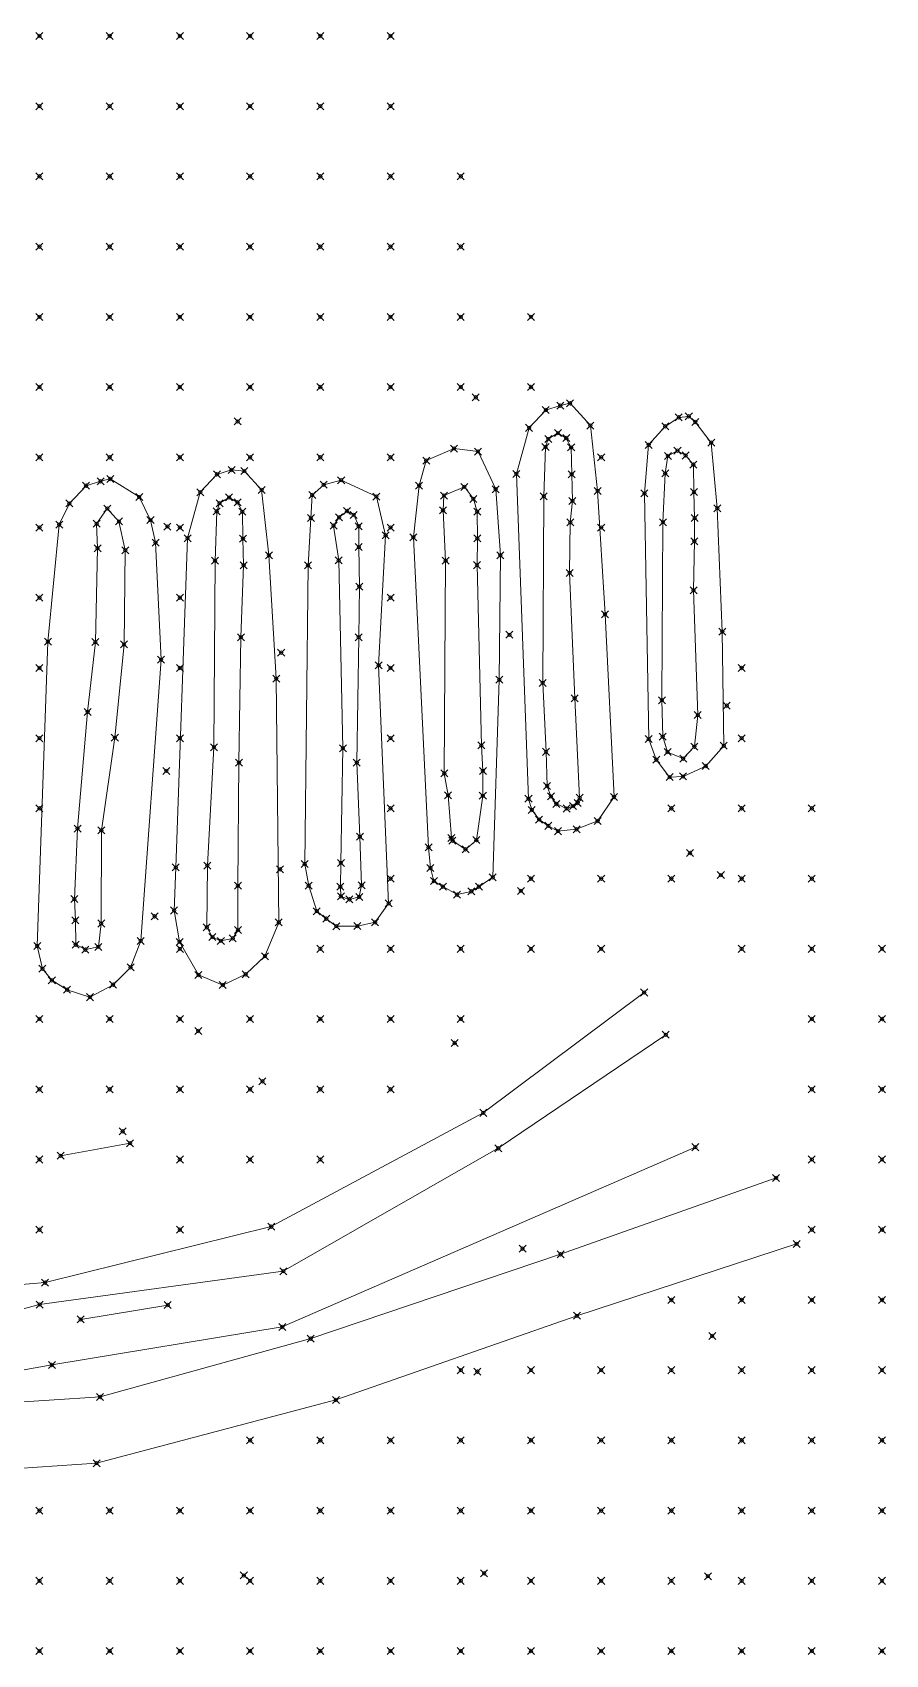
# Model space of a CAD drawing. Header units: metres. Extents: x 441556 to 446409, y 432338 to 461058.
# Drawn here: x 443483.4 to 443519.8, y 448476.8 to 448546.1 of the extents above; entities that cross this region are included whole.
import ezdxf

# ---------------------------------------------------------------- set-up
doc = ezdxf.new("R2010")
doc.units = ezdxf.units.M
doc.header["$MEASUREMENT"] = 0
doc.header["$PDMODE"] = 35
doc.header["$PDSIZE"] = 0.15
for name, color, linetype, lineweight in [('DTM-BRE-RevN_GRP_Bazin jos', 2, 'Continuous', 0), ('DTM-BRE-RevN_GRP_Bazin sus', 2, 'Continuous', 0), ('DTM-BRE-RevN_GRP_DRUM PIATRA', 2, 'Continuous', 0), ('DTM-BRE-RevN_GRP_FIRUL APEI', 2, 'Continuous', 0), ('DTM-BRE-RevN_GRP_POD', 2, 'Continuous', 0), ('DTM-BRE-RevN_GRP_RAU', 2, 'Continuous', 0), ('DTM-BRE-RevN_GRP_TALUZ SUS', 2, 'Continuous', 0), ('DTM-NOK-RevN_LIDAR_co_lidar', 91, 'Continuous', 0), ('DTM-NOK-RevN_RTK', 32, 'Continuous', 0)]:
    doc.layers.add(name, color=color, linetype=linetype, lineweight=lineweight)

msp = doc.modelspace()

# ---------------------------------------------------------------- linework, layer by layer
at = {"layer": 'DTM-BRE-RevN_GRP_Bazin jos'}
for p, q in [((443505.412, 448528.693, 349.812), (443505.822, 448528.94, 349.412)), ((443505.822, 448528.94, 349.412), (443506.181, 448528.731, 349.19)), ((443505.218, 448526.241, 349.71), (443505.292, 448528.346, 349.652)), ((443505.292, 448528.346, 349.652), (443505.412, 448528.693, 349.812)), ((443506.181, 448528.731, 349.19), (443506.388, 448528.328, 348.98)), ((443506.388, 448528.328, 348.98), (443506.413, 448527.182, 349.35)), ((443510.405, 448527.216, 349.167), (443510.52, 448527.966, 349.482)), ((443510.52, 448527.966, 349.482), (443510.93, 448528.187, 349.302)), ((443510.93, 448528.187, 349.302), (443511.283, 448527.984, 349.13)), ((443511.283, 448527.984, 349.13), (443511.608, 448527.59, 348.97)), ((443511.608, 448527.59, 348.97), (443511.634, 448526.421, 349.031)), ((443506.413, 448527.182, 349.35), (443506.442, 448526.045, 349.393)), ((443510.31, 448525.134, 349.239), (443510.405, 448527.216, 349.167)), ((443491.368, 448525.945, 349.212), (443491.778, 448526.191, 349.202)), ((443491.778, 448526.191, 349.202), (443492.137, 448525.983, 349.09)), ((443500.916, 448525.639, 349.222), (443500.956, 448526.274, 349.072)), ((443500.956, 448526.274, 349.072), (443501.828, 448526.645, 348.782)), ((443501.828, 448526.645, 348.782), (443502.212, 448526.131, 348.93)), ((443505.172, 448518.272, 349.38), (443505.218, 448526.241, 349.71)), ((443511.634, 448526.421, 349.031), (443511.662, 448525.309, 349.055)), ((443486.117, 448525.067, 348.69), (443486.573, 448525.719, 348.86)), ((443486.573, 448525.719, 348.86), (443487.072, 448525.167, 348.62)), ((443491.174, 448523.492, 348.81), (443491.248, 448525.598, 349.132)), ((443491.248, 448525.598, 349.132), (443491.368, 448525.945, 349.212)), ((443492.137, 448525.983, 349.09), (443492.344, 448525.579, 348.88)), ((443492.344, 448525.579, 348.88), (443492.369, 448524.434, 348.73)), ((443496.475, 448525.346, 348.862), (443496.815, 448525.613, 348.822)), ((443496.815, 448525.613, 348.822), (443497.098, 448525.449, 348.85)), ((443501.025, 448523.49, 349.03), (443500.916, 448525.639, 349.222)), ((443502.212, 448526.131, 348.93), (443502.375, 448525.585, 349.09)), ((443502.375, 448525.585, 349.09), (443502.38, 448524.44, 348.98)), ((443506.442, 448526.045, 349.393), (443506.349, 448525.125, 349.345)), ((443486.157, 448524.024, 348.61), (443486.117, 448525.067, 348.69)), ((443487.072, 448525.167, 348.62), (443487.34, 448523.939, 348.52)), ((443496.237, 448524.985, 349.002), (443496.475, 448525.346, 348.862)), ((443496.458, 448523.5, 348.66), (443496.237, 448524.985, 349.002)), ((443497.098, 448525.449, 348.85), (443497.311, 448524.96, 348.79)), ((443497.311, 448524.96, 348.79), (443497.316, 448524.071, 348.84)), ((443506.349, 448525.125, 349.345), (443506.323, 448522.97, 348.89)), ((443510.262, 448517.532, 349.61), (443510.31, 448525.134, 349.239)), ((443511.662, 448525.309, 349.055), (443511.651, 448524.321, 349.228)), ((443492.369, 448524.434, 348.73), (443492.398, 448523.296, 348.683)), ((443497.316, 448524.071, 348.84), (443497.34, 448522.385, 348.685)), ((443502.38, 448524.44, 348.98), (443502.369, 448523.3, 349.103)), ((443511.651, 448524.321, 349.228), (443511.615, 448522.228, 349.13)), ((443486.063, 448520.014, 348.39), (443486.157, 448524.024, 348.61)), ((443487.34, 448523.939, 348.52), (443487.289, 448519.913, 348.3)), ((443491.128, 448515.523, 348.36), (443491.174, 448523.492, 348.81)), ((443496.636, 448515.481, 348.48), (443496.458, 448523.5, 348.66)), ((443500.97, 448514.405, 348.807), (443501.025, 448523.49, 349.03)), ((443492.398, 448523.296, 348.683), (443492.279, 448520.222, 348.51)), ((443502.369, 448523.3, 349.103), (443502.554, 448515.598, 348.701)), ((443506.323, 448522.97, 348.89), (443506.539, 448517.614, 348.695)), ((443497.34, 448522.385, 348.685), (443497.313, 448520.223, 348.56)), ((443511.615, 448522.228, 349.13), (443511.796, 448516.895, 349.025)), ((443485.731, 448517.031, 348.22), (443486.063, 448520.014, 348.39)), ((443487.289, 448519.913, 348.3), (443486.895, 448515.932, 348.27)), ((443492.279, 448520.222, 348.51), (443492.196, 448514.866, 348.315)), ((443497.313, 448520.223, 348.56), (443497.23, 448514.867, 348.495)), ((443505.316, 448515.327, 349.42), (443505.172, 448518.272, 349.38)), ((443506.539, 448517.614, 348.695), (443506.748, 448513.362, 348.87)), ((443510.297, 448515.976, 349.727), (443510.262, 448517.532, 349.61)), ((443485.301, 448512.05, 348.14), (443485.731, 448517.031, 348.22)), ((443511.796, 448516.895, 349.025), (443511.652, 448515.55, 349.31)), ((443486.895, 448515.932, 348.27), (443486.322, 448511.971, 348.12)), ((443510.506, 448515.318, 349.709), (443510.297, 448515.976, 349.727)), ((443490.847, 448510.469, 348.32), (443491.128, 448515.523, 348.36)), ((443496.55, 448510.585, 348.66), (443496.636, 448515.481, 348.48)), ((443502.554, 448515.598, 348.701), (443502.618, 448514.514, 348.937)), ((443505.362, 448513.87, 349.283), (443505.316, 448515.327, 349.42)), ((443511.175, 448515.036, 349.682), (443510.506, 448515.318, 349.709)), ((443511.652, 448515.55, 349.31), (443511.175, 448515.036, 349.682)), ((443492.196, 448514.866, 348.315), (443492.151, 448509.606, 348.21)), ((443497.23, 448514.867, 348.495), (443497.363, 448511.7, 348.416)), ((443501.132, 448513.471, 349.008), (443500.97, 448514.405, 348.807)), ((443502.618, 448514.514, 348.937), (443502.615, 448513.448, 348.959)), ((443505.522, 448513.421, 349.176), (443505.362, 448513.87, 349.283)), ((443501.274, 448511.65, 348.752), (443501.132, 448513.471, 349.008)), ((443502.615, 448513.448, 348.959), (443502.34, 448511.56, 348.69)), ((443505.757, 448513.102, 349.284), (443505.522, 448513.421, 349.176)), ((443506.193, 448512.906, 349.155), (443505.757, 448513.102, 349.284)), ((443506.469, 448513.008, 348.98), (443506.193, 448512.906, 349.155)), ((443506.664, 448513.145, 348.865), (443506.469, 448513.008, 348.98)), ((443506.748, 448513.362, 348.87), (443506.664, 448513.145, 348.865)), ((443485.168, 448509.035, 348.02), (443485.301, 448512.05, 348.14)), ((443486.322, 448511.971, 348.12), (443486.313, 448507.994, 348)), ((443497.363, 448511.7, 348.416), (443497.437, 448509.626, 348.358)), ((443501.317, 448511.534, 349.098), (443501.274, 448511.65, 348.752)), ((443501.875, 448511.16, 348.658), (443501.317, 448511.534, 349.098)), ((443502.34, 448511.56, 348.69), (443501.875, 448511.16, 348.658)), ((443490.822, 448507.831, 348.313), (443490.847, 448510.469, 348.32)), ((443496.531, 448509.565, 348.513), (443496.55, 448510.585, 348.66)), ((443492.151, 448509.606, 348.21), (443492.154, 448507.713, 348.4)), ((443496.55, 448509.152, 348.546), (443496.531, 448509.565, 348.513)), ((443497.437, 448509.626, 348.358), (443497.334, 448509.128, 348.411)), ((443485.209, 448508.135, 348.06), (443485.168, 448509.035, 348.02)), ((443496.916, 448509.023, 348.652), (443496.55, 448509.152, 348.546)), ((443497.334, 448509.128, 348.411), (443496.916, 448509.023, 348.652)), ((443485.224, 448507.094, 348.08), (443485.209, 448508.135, 348.06)), ((443486.313, 448507.994, 348), (443486.193, 448506.997, 348.22)), ((443491.064, 448507.414, 348.476), (443490.822, 448507.831, 348.313)), ((443492.154, 448507.713, 348.4), (443491.934, 448507.359, 348.483)), ((443485.638, 448506.877, 348.173), (443485.224, 448507.094, 348.08)), ((443486.193, 448506.997, 348.22), (443485.638, 448506.877, 348.173)), ((443491.423, 448507.251, 348.292), (443491.064, 448507.414, 348.476)), ((443491.934, 448507.359, 348.483), (443491.423, 448507.251, 348.292))]:
    msp.add_line(p, q, dxfattribs=at)
at = {"layer": 'DTM-BRE-RevN_GRP_Bazin sus'}
for p, q in [((443504.591, 448529.166, 350.488), (443505.303, 448529.924, 350.498)), ((443505.303, 448529.924, 350.498), (443505.925, 448530.115, 350.461)), ((443505.925, 448530.115, 350.461), (443506.341, 448530.213, 350.411)), ((443506.341, 448530.213, 350.411), (443507.21, 448529.264, 350.135)), ((443510.405, 448529.228, 350.358), (443510.984, 448529.614, 350.301)), ((443510.984, 448529.614, 350.301), (443511.414, 448529.654, 350.281)), ((443511.414, 448529.654, 350.281), (443511.689, 448529.416, 350.385)), ((443504.046, 448527.2, 350.441), (443504.591, 448529.166, 350.488)), ((443507.21, 448529.264, 350.135), (443507.519, 448526.472, 350.129)), ((443509.695, 448528.436, 350.278), (443510.405, 448529.228, 350.358)), ((443511.689, 448529.416, 350.385), (443512.37, 448528.529, 350.235)), ((443500.197, 448527.766, 350.335), (443501.386, 448528.282, 350.127)), ((443501.386, 448528.282, 350.127), (443502.41, 448528.153, 350.292)), ((443509.519, 448526.362, 350.271), (443509.695, 448528.436, 350.278)), ((443512.37, 448528.529, 350.235), (443512.63, 448525.732, 350.289)), ((443499.894, 448526.696, 349.958), (443500.197, 448527.766, 350.335)), ((443502.41, 448528.153, 350.292), (443503.165, 448526.539, 350.215)), ((443485.664, 448526.693, 349.828), (443486.286, 448526.884, 349.921)), ((443486.286, 448526.884, 349.921), (443486.702, 448526.982, 350.011)), ((443486.702, 448526.982, 350.011), (443487.937, 448526.212, 349.955)), ((443490.547, 448526.417, 349.928), (443491.259, 448527.176, 350.058)), ((443491.259, 448527.176, 350.058), (443491.881, 448527.367, 350.151)), ((443491.881, 448527.367, 350.151), (443492.43, 448527.316, 350.205)), ((443492.43, 448527.316, 350.205), (443493.166, 448526.516, 350.105)), ((443495.816, 448526.734, 350.043), (443496.563, 448526.928, 350.243)), ((443496.563, 448526.928, 350.243), (443498.066, 448526.232, 350.305)), ((443504.566, 448513.326, 350.223), (443504.046, 448527.2, 350.441)), ((443484.952, 448525.935, 349.828), (443485.664, 448526.693, 349.828)), ((443487.937, 448526.212, 349.955), (443488.419, 448525.223, 349.954)), ((443490.002, 448524.451, 350.161), (443490.547, 448526.417, 349.928)), ((443493.166, 448526.516, 350.105), (443493.476, 448523.723, 349.909)), ((443495.27, 448525.309, 349.802), (443495.327, 448526.294, 350.023)), ((443495.327, 448526.294, 350.023), (443495.816, 448526.734, 350.043)), ((443498.066, 448526.232, 350.305), (443498.461, 448524.574, 350.239)), ((443499.648, 448524.49, 350.141), (443499.894, 448526.696, 349.958)), ((443503.165, 448526.539, 350.215), (443503.366, 448523.722, 350.179)), ((443507.519, 448526.472, 350.129), (443507.834, 448521.201, 349.714)), ((443509.702, 448515.87, 350.347), (443509.519, 448526.362, 350.271)), ((443484.52, 448525.032, 349.843), (443484.952, 448525.935, 349.828)), ((443512.63, 448525.732, 350.289), (443512.844, 448520.461, 350.144)), ((443484.036, 448520.03, 350), (443484.52, 448525.032, 349.843)), ((443488.419, 448525.223, 349.954), (443488.633, 448524.261, 350.008)), ((443495.15, 448523.289, 349.981), (443495.27, 448525.309, 349.802)), ((443488.633, 448524.261, 350.008), (443488.871, 448519.266, 349.808)), ((443489.5, 448510.389, 349.863), (443490.002, 448524.451, 350.161)), ((443498.461, 448524.574, 350.239), (443498.162, 448519.019, 349.682)), ((443500.296, 448511.247, 349.913), (443499.648, 448524.49, 350.141)), ((443493.476, 448523.723, 349.909), (443493.79, 448518.453, 349.644)), ((443503.366, 448523.722, 350.179), (443503.319, 448518.403, 349.914)), ((443495.006, 448510.533, 349.846), (443495.15, 448523.289, 349.981)), ((443507.834, 448521.201, 349.714), (443508.221, 448513.401, 350.069)), ((443483.578, 448507.035, 349.628), (443484.036, 448520.03, 350)), ((443512.844, 448520.461, 350.144), (443512.908, 448515.584, 350.339)), ((443488.871, 448519.266, 349.808), (443488.002, 448507.252, 349.743)), ((443498.162, 448519.019, 349.682), (443498.589, 448508.85, 349.709)), ((443493.79, 448518.453, 349.644), (443493.898, 448508.044, 349.799)), ((443503.319, 448518.403, 349.914), (443503.039, 448509.969, 350.029)), ((443510.023, 448514.994, 350.32), (443509.702, 448515.87, 350.347)), ((443512.908, 448515.584, 350.339), (443512.134, 448514.718, 350.144)), ((443510.595, 448514.247, 350.281), (443510.023, 448514.994, 350.32)), ((443512.134, 448514.718, 350.144), (443511.166, 448514.276, 350.412)), ((443511.166, 448514.276, 350.412), (443510.595, 448514.247, 350.281)), ((443504.705, 448512.845, 350.206), (443504.566, 448513.326, 350.223)), ((443508.221, 448513.401, 350.069), (443507.522, 448512.374, 349.937)), ((443505.019, 448512.436, 350.143), (443504.705, 448512.845, 350.206)), ((443505.412, 448512.166, 350.196), (443505.019, 448512.436, 350.143)), ((443507.522, 448512.374, 349.937), (443506.619, 448512.019, 349.941)), ((443505.822, 448511.938, 350.234), (443505.412, 448512.166, 350.196)), ((443506.619, 448512.019, 349.941), (443505.822, 448511.938, 350.234)), ((443500.377, 448510.367, 349.926), (443500.296, 448511.247, 349.913)), ((443489.429, 448508.55, 349.716), (443489.5, 448510.389, 349.863)), ((443495.177, 448509.61, 349.917), (443495.006, 448510.533, 349.846)), ((443500.526, 448509.808, 350.113), (443500.377, 448510.367, 349.926)), ((443495.523, 448508.518, 349.853), (443495.177, 448509.61, 349.917)), ((443500.908, 448509.569, 350.086), (443500.526, 448509.808, 350.113)), ((443501.515, 448509.227, 349.905), (443500.908, 448509.569, 350.086)), ((443502.446, 448509.565, 349.917), (443502.121, 448509.367, 349.801)), ((443503.039, 448509.969, 350.029), (443502.446, 448509.565, 349.917)), ((443498.589, 448508.85, 349.709), (443498.014, 448508.047, 349.577)), ((443502.121, 448509.367, 349.801), (443501.515, 448509.227, 349.905)), ((443489.66, 448507.21, 349.743), (443489.429, 448508.55, 349.716)), ((443495.927, 448508.198, 349.781), (443495.523, 448508.518, 349.853)), ((443496.354, 448507.879, 349.673), (443495.927, 448508.198, 349.781)), ((443493.898, 448508.044, 349.799), (443493.306, 448506.596, 349.667)), ((443497.256, 448507.883, 349.577), (443496.354, 448507.879, 349.673)), ((443498.014, 448508.047, 349.577), (443497.256, 448507.883, 349.577)), ((443483.804, 448506.061, 349.671), (443483.578, 448507.035, 349.628)), ((443488.002, 448507.252, 349.743), (443487.567, 448506.122, 349.857)), ((443490.466, 448505.797, 349.716), (443489.66, 448507.21, 349.743)), ((443484.204, 448505.567, 349.643), (443483.804, 448506.061, 349.671)), ((443487.567, 448506.122, 349.857), (443486.818, 448505.379, 349.671)), ((443493.306, 448506.596, 349.667), (443492.485, 448505.826, 349.551)), ((443484.856, 448505.166, 349.586), (443484.204, 448505.567, 349.643)), ((443486.818, 448505.379, 349.671), (443485.832, 448504.848, 349.714)), ((443491.508, 448505.366, 349.704), (443490.466, 448505.797, 349.716)), ((443492.485, 448505.826, 349.551), (443491.508, 448505.366, 349.704)), ((443485.832, 448504.848, 349.714), (443484.856, 448505.166, 349.586))]:
    msp.add_line(p, q, dxfattribs=at)
at = {"layer": 'DTM-BRE-RevN_GRP_DRUM PIATRA'}
for p, q in [((443515.142, 448497.13, 350.182), (443505.937, 448493.866, 349.844)), ((443516.017, 448494.31, 350.169), (443506.632, 448491.239, 349.92)), ((443505.937, 448493.866, 349.844), (443495.263, 448490.265, 349.593)), ((443506.632, 448491.239, 349.92), (443496.336, 448487.643, 349.592)), ((443495.263, 448490.265, 349.593), (443486.265, 448487.772, 349.371)), ((443486.265, 448487.772, 349.371), (443471.564, 448486.83, 348.772)), ((443496.336, 448487.643, 349.592), (443486.115, 448484.942, 349.404)), ((443486.115, 448484.942, 349.404), (443470.68, 448483.907, 348.808))]:
    msp.add_line(p, q, dxfattribs=at)
at = {"layer": 'DTM-BRE-RevN_GRP_FIRUL APEI'}
for p, q in [((443509.506, 448505.047, 348.823), (443502.635, 448499.908, 348.562)), ((443502.635, 448499.908, 348.562), (443493.579, 448495.046, 348.341)), ((443493.579, 448495.046, 348.341), (443483.915, 448492.655, 347.876)), ((443483.915, 448492.655, 347.876), (443463.317, 448490.914, 347.566))]:
    msp.add_line(p, q, dxfattribs=at)
at = {"layer": 'DTM-BRE-RevN_GRP_POD'}
for p, q in [((443487.547, 448498.609, 349.949), (443484.581, 448498.074, 350.016)), ((443485.438, 448491.081, 349.886), (443489.157, 448491.699, 349.877))]:
    msp.add_line(p, q, dxfattribs=at)
at = {"layer": 'DTM-BRE-RevN_GRP_RAU'}
for p, q in [((443510.429, 448503.241, 348.94), (443503.276, 448498.393, 348.768)), ((443503.276, 448498.393, 348.768), (443494.091, 448493.142, 348.454)), ((443494.091, 448493.142, 348.454), (443483.684, 448491.72, 348.154)), ((443483.684, 448491.72, 348.154), (443472.049, 448488.663, 348.036))]:
    msp.add_line(p, q, dxfattribs=at)
at = {"layer": 'DTM-BRE-RevN_GRP_TALUZ SUS'}
for p, q in [((443511.693, 448498.441, 350.463), (443494.048, 448490.763, 349.517)), ((443494.048, 448490.763, 349.517), (443484.211, 448489.138, 349.316)), ((443484.211, 448489.138, 349.316), (443474.507, 448487.418, 348.932))]:
    msp.add_line(p, q, dxfattribs=at)
at = {"layer": 'DTM-NOK-RevN_LIDAR_co_lidar'}
for p in [(443483.675, 448545.904, 364.435), (443486.675, 448545.904, 365.306), (443489.674, 448545.904, 365.259), (443492.674, 448545.904, 364.225), (443495.673, 448545.904, 363.049), (443498.672, 448545.904, 362.388), (443483.675, 448542.904, 360.821), (443486.675, 448542.904, 361.787), (443489.674, 448542.904, 362.233), (443492.674, 448542.904, 361.312), (443495.673, 448542.904, 359.816), (443498.672, 448542.904, 358.994), (443483.675, 448539.905, 357.203), (443486.675, 448539.905, 357.586), (443489.674, 448539.905, 358.407), (443492.674, 448539.905, 358.449), (443495.673, 448539.905, 357.053), (443498.672, 448539.905, 356.195), (443501.672, 448539.905, 355.714), (443483.675, 448536.906, 354.187), (443486.675, 448536.906, 354.277), (443489.674, 448536.906, 354.813), (443492.674, 448536.906, 355.072), (443495.673, 448536.906, 354.152), (443498.672, 448536.906, 353.549), (443501.672, 448536.906, 352.753), (443483.675, 448533.906, 351.946), (443486.675, 448533.906, 352.051), (443489.674, 448533.906, 352.114), (443492.674, 448533.906, 352.098), (443495.673, 448533.906, 351.786), (443498.672, 448533.906, 351.352), (443501.672, 448533.906, 351.284), (443504.671, 448533.906, 351.248), (443483.675, 448530.907, 350.364), (443486.675, 448530.907, 350.477), (443489.674, 448530.907, 350.557), (443492.674, 448530.907, 350.573), (443495.673, 448530.907, 350.58), (443498.672, 448530.907, 350.575), (443501.672, 448530.907, 350.526), (443504.671, 448530.907, 350.556), (443483.675, 448527.908, 349.925), (443486.675, 448527.908, 349.96), (443489.674, 448527.908, 350.014), (443492.674, 448527.908, 350.078), (443495.673, 448527.908, 350.168), (443498.672, 448527.908, 349.953), (443507.67, 448527.908, 349.37), (443483.675, 448524.908, 349.27), (443489.674, 448524.908, 349.028), (443498.672, 448524.908, 348.809), (443507.67, 448524.908, 348.998), (443483.675, 448521.909, 348.829), (443489.674, 448521.909, 348.605), (443498.672, 448521.909, 348.674), (443483.675, 448518.91, 348.52), (443489.674, 448518.91, 348.347), (443498.672, 448518.91, 348.484), (443513.669, 448518.91, 350.003), (443483.675, 448515.91, 348.43), (443489.674, 448515.91, 348.31), (443498.672, 448515.91, 348.48), (443513.669, 448515.91, 350.15), (443483.675, 448512.911, 348.373), (443498.672, 448512.911, 348.522), (443510.67, 448512.911, 349.98), (443513.669, 448512.911, 350.107), (443516.668, 448512.911, 349.927), (443498.672, 448509.912, 348.711), (443504.671, 448509.912, 349.647), (443507.67, 448509.912, 349.816), (443510.67, 448509.912, 349.88), (443513.669, 448509.912, 349.27), (443516.668, 448509.912, 349.172), (443489.674, 448506.912, 349.179), (443495.673, 448506.912, 349.457), (443498.672, 448506.912, 349.432), (443501.672, 448506.912, 349.666), (443504.671, 448506.912, 349.757), (443507.67, 448506.912, 349.458), (443513.669, 448506.912, 348.962), (443516.668, 448506.912, 349.042), (443519.668, 448506.912, 349.301), (443483.675, 448503.913, 349.348), (443486.675, 448503.913, 349.386), (443489.674, 448503.913, 349.484), (443492.674, 448503.913, 349.444), (443495.673, 448503.913, 349.581), (443498.672, 448503.913, 349.579), (443501.672, 448503.913, 349.362), (443516.668, 448503.913, 349.505), (443519.668, 448503.913, 350.127), (443483.675, 448500.913, 349.519), (443486.675, 448500.913, 349.529), (443489.674, 448500.913, 349.421), (443492.674, 448500.913, 349.238), (443495.673, 448500.913, 349.035), (443498.672, 448500.913, 348.855), (443516.668, 448500.913, 350.278), (443519.668, 448500.913, 350.766), (443483.675, 448497.914, 348.793), (443489.674, 448497.914, 348.699), (443492.674, 448497.914, 348.56), (443495.673, 448497.914, 348.467), (443516.668, 448497.914, 350.169), (443519.668, 448497.914, 350.359), (443483.675, 448494.915, 348.169), (443489.674, 448494.915, 348.227), (443516.668, 448494.915, 350.007), (443519.668, 448494.915, 350.132), (443510.67, 448491.915, 349.84), (443513.669, 448491.915, 349.97), (443516.668, 448491.915, 350.068), (443519.668, 448491.915, 350.168), (443501.672, 448488.916, 349.602), (443504.671, 448488.916, 349.68), (443507.67, 448488.916, 349.782), (443510.67, 448488.916, 349.913), (443513.669, 448488.916, 350.011), (443516.668, 448488.916, 350.083), (443519.668, 448488.916, 350.131), (443492.674, 448485.917, 349.38), (443495.673, 448485.917, 349.469), (443498.672, 448485.917, 349.566), (443501.672, 448485.917, 349.658), (443504.671, 448485.917, 349.721), (443507.67, 448485.917, 349.805), (443510.67, 448485.917, 349.924), (443513.669, 448485.917, 349.99), (443516.668, 448485.917, 350.072), (443519.668, 448485.917, 350.148), (443483.675, 448482.917, 349.153), (443486.675, 448482.917, 349.248), (443489.674, 448482.917, 349.345), (443492.674, 448482.917, 349.459), (443495.673, 448482.917, 349.554), (443498.672, 448482.917, 349.624), (443501.672, 448482.917, 349.681), (443504.671, 448482.917, 349.731), (443507.67, 448482.917, 349.822), (443510.67, 448482.917, 349.929), (443513.669, 448482.917, 349.994), (443516.668, 448482.917, 350.089), (443519.668, 448482.917, 350.208), (443483.675, 448479.918, 349.246), (443486.675, 448479.918, 349.331), (443489.674, 448479.918, 349.421), (443492.674, 448479.918, 349.508), (443495.673, 448479.918, 349.603), (443498.672, 448479.918, 349.685), (443501.672, 448479.918, 349.727), (443504.671, 448479.918, 349.798), (443507.67, 448479.918, 349.897), (443510.67, 448479.918, 349.978), (443513.669, 448479.918, 350.07), (443516.668, 448479.918, 350.157), (443519.668, 448479.918, 350.283), (443483.675, 448476.919, 349.336), (443486.675, 448476.919, 349.437), (443489.674, 448476.919, 349.538), (443492.674, 448476.919, 349.603), (443495.673, 448476.919, 349.661), (443498.672, 448476.919, 349.745), (443501.672, 448476.919, 349.8), (443504.671, 448476.919, 349.912), (443507.67, 448476.919, 350.021), (443510.67, 448476.919, 350.075), (443513.669, 448476.919, 350.187), (443516.668, 448476.919, 350.275), (443519.668, 448476.919, 350.413)]:
    msp.add_point(p, dxfattribs=at)
at = {"layer": 'DTM-NOK-RevN_RTK'}
for p in [(443502.314, 448530.47, 350.754), (443506.341, 448530.213, 350.411), (443505.303, 448529.924, 350.498), (443505.925, 448530.115, 350.461), (443510.984, 448529.614, 350.301), (443511.414, 448529.654, 350.281), (443492.143, 448529.439, 350.366), (443504.591, 448529.166, 350.488), (443505.822, 448528.94, 349.412), (443507.21, 448529.264, 350.135), (443510.405, 448529.228, 350.358), (443511.689, 448529.416, 350.385), (443501.386, 448528.282, 350.127), (443502.41, 448528.153, 350.292), (443505.292, 448528.346, 349.652), (443505.412, 448528.693, 349.812), (443506.181, 448528.731, 349.19), (443506.388, 448528.328, 348.98), (443509.695, 448528.436, 350.278), (443510.93, 448528.187, 349.302), (443512.37, 448528.529, 350.235), (443500.197, 448527.766, 350.335), (443510.52, 448527.966, 349.482), (443511.283, 448527.984, 349.13), (443511.608, 448527.59, 348.97), (443485.664, 448526.693, 349.828), (443486.286, 448526.884, 349.921), (443486.702, 448526.982, 350.011), (443491.259, 448527.176, 350.058), (443491.881, 448527.367, 350.151), (443492.43, 448527.316, 350.205), (443495.816, 448526.734, 350.043), (443496.563, 448526.928, 350.243), (443499.894, 448526.696, 349.958), (443504.046, 448527.2, 350.441), (443506.413, 448527.182, 349.35), (443510.405, 448527.216, 349.167), (443487.937, 448526.212, 349.955), (443490.547, 448526.417, 349.928), (443491.778, 448526.191, 349.202), (443493.166, 448526.516, 350.105), (443495.327, 448526.294, 350.023), (443498.066, 448526.232, 350.305), (443500.956, 448526.274, 349.072), (443501.828, 448526.645, 348.782), (443502.212, 448526.131, 348.93), (443503.165, 448526.539, 350.215), (443505.218, 448526.241, 349.71), (443506.442, 448526.045, 349.393), (443507.519, 448526.472, 350.129), (443509.519, 448526.362, 350.271), (443511.634, 448526.421, 349.031), (443484.952, 448525.935, 349.828), (443486.573, 448525.719, 348.86), (443491.248, 448525.598, 349.132), (443491.368, 448525.945, 349.212), (443492.137, 448525.983, 349.09), (443492.344, 448525.579, 348.88), (443495.27, 448525.309, 349.802), (443496.475, 448525.346, 348.862), (443496.815, 448525.613, 348.822), (443497.098, 448525.449, 348.85), (443500.916, 448525.639, 349.222), (443502.375, 448525.585, 349.09), (443511.662, 448525.309, 349.055), (443512.63, 448525.732, 350.289), (443484.52, 448525.032, 349.843), (443486.117, 448525.067, 348.69), (443487.072, 448525.167, 348.62), (443488.419, 448525.223, 349.954), (443489.144, 448524.949, 350.181), (443496.237, 448524.985, 349.002), (443497.311, 448524.96, 348.79), (443506.349, 448525.125, 349.345), (443510.31, 448525.134, 349.239), (443486.157, 448524.024, 348.61), (443487.34, 448523.939, 348.52), (443488.633, 448524.261, 350.008), (443490.002, 448524.451, 350.161), (443492.369, 448524.434, 348.73), (443497.316, 448524.071, 348.84), (443498.461, 448524.574, 350.239), (443499.648, 448524.49, 350.141), (443502.38, 448524.44, 348.98), (443511.651, 448524.321, 349.228), (443491.174, 448523.492, 348.81), (443492.398, 448523.296, 348.683), (443493.476, 448523.723, 349.909), (443495.15, 448523.289, 349.981), (443496.458, 448523.5, 348.66), (443501.025, 448523.49, 349.03), (443502.369, 448523.3, 349.103), (443503.366, 448523.722, 350.179), (443506.323, 448522.97, 348.89), (443497.34, 448522.385, 348.685), (443511.615, 448522.228, 349.13), (443507.834, 448521.201, 349.714), (443512.844, 448520.461, 350.144), (443484.036, 448520.03, 350), (443486.063, 448520.014, 348.39), (443487.289, 448519.913, 348.3), (443492.279, 448520.222, 348.51), (443497.313, 448520.223, 348.56), (443503.753, 448520.327, 350.065), (443488.871, 448519.266, 349.808), (443494, 448519.563, 349.964), (443493.79, 448518.453, 349.644), (443498.162, 448519.019, 349.682), (443503.319, 448518.403, 349.914), (443505.172, 448518.272, 349.38), (443485.731, 448517.031, 348.22), (443506.539, 448517.614, 348.695), (443510.262, 448517.532, 349.61), (443513.037, 448517.298, 350.509), (443511.796, 448516.895, 349.025), (443486.895, 448515.932, 348.27), (443509.702, 448515.87, 350.347), (443510.297, 448515.976, 349.727), (443491.128, 448515.523, 348.36), (443496.636, 448515.481, 348.48), (443502.554, 448515.598, 348.701), (443505.316, 448515.327, 349.42), (443510.023, 448514.994, 350.32), (443510.506, 448515.318, 349.709), (443511.175, 448515.036, 349.682), (443511.652, 448515.55, 349.31), (443512.908, 448515.584, 350.339), (443489.094, 448514.514, 349.898), (443492.196, 448514.866, 348.315), (443497.23, 448514.867, 348.495), (443500.97, 448514.405, 348.807), (443502.618, 448514.514, 348.937), (443510.595, 448514.247, 350.281), (443511.166, 448514.276, 350.412), (443512.134, 448514.718, 350.144), (443505.362, 448513.87, 349.283), (443501.132, 448513.471, 349.008), (443502.615, 448513.448, 348.959), (443504.566, 448513.326, 350.223), (443504.705, 448512.845, 350.206), (443505.522, 448513.421, 349.176), (443505.757, 448513.102, 349.284), (443506.193, 448512.906, 349.155), (443506.469, 448513.008, 348.98), (443506.664, 448513.145, 348.865), (443506.748, 448513.362, 348.87), (443508.221, 448513.401, 350.069), (443505.019, 448512.436, 350.143), (443505.412, 448512.166, 350.196), (443507.522, 448512.374, 349.937), (443485.301, 448512.05, 348.14), (443486.322, 448511.971, 348.12), (443497.363, 448511.7, 348.416), (443501.274, 448511.65, 348.752), (443501.317, 448511.534, 349.098), (443502.34, 448511.56, 348.69), (443505.822, 448511.938, 350.234), (443506.619, 448512.019, 349.941), (443500.296, 448511.247, 349.913), (443501.875, 448511.16, 348.658), (443511.466, 448511.003, 350.24), (443489.5, 448510.389, 349.863), (443490.847, 448510.469, 348.32), (443493.956, 448510.307, 349.997), (443495.006, 448510.533, 349.846), (443496.55, 448510.585, 348.66), (443500.377, 448510.367, 349.926), (443492.151, 448509.606, 348.21), (443495.177, 448509.61, 349.917), (443496.531, 448509.565, 348.513), (443497.437, 448509.626, 348.358), (443500.526, 448509.808, 350.113), (443500.908, 448509.569, 350.086), (443502.446, 448509.565, 349.917), (443503.039, 448509.969, 350.029), (443504.24, 448509.389, 349.848), (443512.781, 448510.061, 350.464), (443485.168, 448509.035, 348.02), (443496.55, 448509.152, 348.546), (443496.916, 448509.023, 348.652), (443497.334, 448509.128, 348.411), (443498.589, 448508.85, 349.709), (443501.515, 448509.227, 349.905), (443502.121, 448509.367, 349.801), (443485.209, 448508.135, 348.06), (443486.313, 448507.994, 348), (443488.595, 448508.303, 349.95), (443489.429, 448508.55, 349.716), (443493.898, 448508.044, 349.799), (443495.523, 448508.518, 349.853), (443495.927, 448508.198, 349.781), (443498.014, 448508.047, 349.577), (443490.822, 448507.831, 348.313), (443491.064, 448507.414, 348.476), (443491.934, 448507.359, 348.483), (443492.154, 448507.713, 348.4), (443496.354, 448507.879, 349.673), (443497.256, 448507.883, 349.577), (443483.578, 448507.035, 349.628), (443485.224, 448507.094, 348.08), (443485.638, 448506.877, 348.173), (443486.193, 448506.997, 348.22), (443488.002, 448507.252, 349.743), (443489.66, 448507.21, 349.743), (443491.423, 448507.251, 348.292), (443483.804, 448506.061, 349.671), (443487.567, 448506.122, 349.857), (443493.306, 448506.596, 349.667), (443484.204, 448505.567, 349.643), (443486.818, 448505.379, 349.671), (443490.466, 448505.797, 349.716), (443491.508, 448505.366, 349.704), (443492.485, 448505.826, 349.551), (443484.856, 448505.166, 349.586), (443485.832, 448504.848, 349.714), (443509.506, 448505.047, 348.823), (443490.456, 448503.404, 349.651), (443510.429, 448503.241, 348.94), (443501.408, 448502.887, 350.017), (443493.2, 448501.253, 349.712), (443502.635, 448499.908, 348.562), (443487.23, 448499.116, 349.914), (443487.547, 448498.609, 349.949), (443503.276, 448498.393, 348.768), (443511.693, 448498.441, 350.463), (443484.581, 448498.074, 350.016), (443515.142, 448497.13, 350.182), (443493.579, 448495.046, 348.341), (443516.017, 448494.31, 350.169), (443504.311, 448494.103, 349.9), (443505.937, 448493.866, 349.844), (443494.091, 448493.142, 348.454), (443483.915, 448492.655, 347.876), (443483.684, 448491.72, 348.154), (443489.157, 448491.699, 349.877), (443485.438, 448491.081, 349.886), (443494.048, 448490.763, 349.517), (443506.632, 448491.239, 349.92), (443495.263, 448490.265, 349.593), (443512.413, 448490.375, 350.193), (443484.211, 448489.138, 349.316), (443502.381, 448488.854, 349.909), (443486.265, 448487.772, 349.371), (443496.336, 448487.643, 349.592), (443486.115, 448484.942, 349.404), (443492.406, 448480.148, 349.791), (443502.67, 448480.241, 349.938), (443512.228, 448480.114, 350.231)]:
    msp.add_point(p, dxfattribs=at)

doc.saveas('drawing.dxf')
